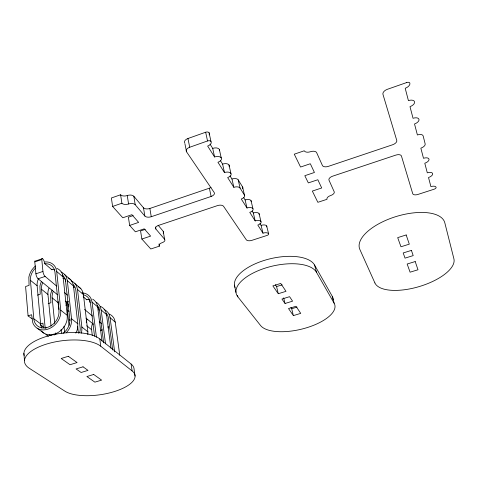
<?xml version="1.0" encoding="UTF-8"?>
<svg xmlns="http://www.w3.org/2000/svg" width="478" height="478" viewBox="0 0 478 478"><rect width="100%" height="100%" fill="white"/><g stroke="black" fill="none" stroke-linecap="round" stroke-linejoin="round"><path stroke-width="0.72" d="M87.827 334.672L87.862 331.792L83.417 294.603L82.58 291.455A15.039 12.141 -48.8 0 0 78.416 286.734M71.324 280.98A15.218 12.219 -48.7 0 1 76.665 286.304L77.502 289.483L81.869 327.018L81.816 330.656A15.625 12.733 -51.3 0 1 81.242 333.208M68.444 278.029A15.344 12.273 -48.6 0 1 72.644 282.803L73.481 285.999L77.789 323.767L77.723 327.43A15.756 12.792 -51.1 0 1 75.853 333.13M61.094 272.054A15.535 12.356 -48.4 0 1 66.49 277.443L67.32 280.664L71.539 318.79L71.461 322.489A15.953 12.882 -50.9 0 1 66.251 332.76M56.882 268.379A15.666 12.41 -48.3 0 1 62.295 273.792L63.126 277.037L67.284 315.402L67.195 319.125A16.091 12.942 -50.8 0 1 56.326 333.453A16.091 12.942 -50.8 0 1 41.407 330.925M44.998 261.944A15.864 12.488 -48.1 0 1 55.878 268.206L56.703 271.474L60.76 310.21L60.664 313.968A16.3 13.037 -50.6 0 1 47.764 329.193A16.3 13.037 -50.6 0 1 32.827 322.925L31.626 314.721L28.077 315.874L25.585 286.519L29.074 285.366L28.835 277.228A15.864 12.488 -48.1 0 1 35.593 265.935M184.789 143.077A5.413 3.179 -11.6 0 1 187.95 138.512L205.66 132.233A2.725 1.613 -12.5 0 1 209.083 132.759L210.977 141.476A5.479 3.191 -12.3 0 1 207.649 146.065L214.574 156.969A5.324 3.011 -12.5 0 1 221.23 157.895L219.336 149.345M133.195 215.56L128.391 217.197L129.657 225.431L138.638 222.395L131.898 214.682L122.792 217.783L112.605 206.43L111.374 197.976L120.611 194.779A5.097 2.802 -8.5 0 0 127.256 195.538A5.049 2.748 -8.6 0 1 133.858 196.297L135.202 204.704L144.846 216.044A4.971 2.623 -9.4 0 0 151.257 216.719L211.115 196.458A5.043 2.701 -11.9 0 0 214.198 192.52L186.528 151.783A5.443 3.155 -11.6 0 1 189.718 147.242L207.536 140.962A2.743 1.595 -12.4 0 1 210.977 141.476M112.605 206.43L121.89 203.234A5.127 2.778 -8.5 0 0 128.57 203.969A5.079 2.725 -8.7 0 1 135.202 204.704M133.858 196.297L143.478 207.763A4.947 2.647 -9.4 0 0 149.859 208.462L209.382 188.189A5.013 2.725 -11.9 0 0 211.037 187.4M36.28 260.761L42.548 258.646A3.914 1.458 71.1 0 1 44.717 263.605L51.947 269.831A3.836 1.404 71.5 0 1 51.917 269.407M57.366 294.609L38.091 278.776A3.926 1.5 71.4 0 1 35.898 273.798L34.804 261.89L41.789 259.536A1.954 0.729 71.1 0 1 42.548 258.646M145.258 229.38L140.568 230.952L141.864 239.036L150.803 248.99L159.395 246.152A4.69 2.336 -9.9 0 1 161.994 242.746A4.726 2.372 -9.8 0 0 164.617 239.305L163.219 231.292L158.158 225.258M35.898 273.798L42.936 271.444L41.789 259.536M141.864 239.036L150.618 236.114L144.248 228.825L135.376 231.806L129.657 225.431M38.091 278.776L45.123 276.433L56.559 286.005M37.475 295.129L40.212 294.227L39.931 286.22A15.535 12.356 -48.4 0 1 41.538 281.351M48.212 303.614L50.907 302.735L50.578 294.848A15.218 12.219 -48.7 0 1 52.132 290.056M65.301 301.128L66.436 302.06L68.45 301.409M40.122 324.024L42.912 323.128L43.349 327.806M102.202 329.856L100.804 330.298A3.471 1.165 73 0 0 101.802 330.023M275.322 284.745L276.571 286.573L282.163 284.834M278.274 293.725L285.999 291.329L280.729 283.43L272.866 285.886L278.274 293.725L276.571 286.573M285.013 303.494L292.578 301.17L289.578 296.683L281.942 299.043L285.013 303.494L283.663 297.872M290.887 307.545L291.7 308.734L297.023 307.109M293.373 315.605L300.728 313.371L295.99 306.284L288.521 308.567L293.373 315.605L291.7 308.734M37.117 328.213L43.94 333.172M35.581 268.015A13.862 10.916 -48.1 0 0 30.425 280.335L33.813 318.784L40.636 323.833A14.065 11.311 -50.8 0 0 41.867 328.028M42.56 282.892A13.575 10.797 -48.4 0 0 41.514 289.286L45.087 327.131L46.276 328.01M28.077 315.874L32.086 318.826M40.624 325.13L43.617 327.334M100.733 346.209L132.101 370.91A37.38 14.226 -8.1 0 1 113.65 391.787A37.38 14.226 -8.1 0 1 64.948 391.195L29.403 368.365A40.212 16.258 -7.1 0 1 46.48 344.094A40.212 16.258 -7.1 0 1 100.733 346.209L99.818 338.962A40.038 16.449 -7.1 0 0 53.034 334.737A40.038 16.449 -7.1 0 0 24.133 355.483M60.76 310.21L67.284 315.402M71.539 318.79L77.789 323.767M81.869 327.018L87.862 331.792M99.818 338.962L131.121 364.045A37.23 14.406 -8.1 0 1 134.085 369.243L135.065 376.037M30.425 280.335L37.135 285.748L40.636 323.833M41.514 289.286L47.949 294.478L51.05 326.092M53.148 291.58A13.3 10.677 -48.7 0 0 52.156 297.872L58.334 302.861L58.567 305.072M68.055 304.611A12.906 10.504 -49.1 0 0 67.368 310.144L68.957 311.429M86.751 325.787L91.609 329.706L92.32 335.544M85.986 318.127L93.395 324.209M64.566 292.709L67.422 295.099M84.576 309.463L92.463 316.06M99.221 321.718L101.473 323.6M83.184 296.724L86.847 299.879A3.579 1.219 72.4 0 1 86.811 299.473M56.703 271.474L63.126 277.037M67.32 280.664L73.481 285.999M77.502 289.483L83.417 294.603M82.156 292.889A14.77 12.022 -49.1 0 1 91.214 298.977L92.057 302.084L97.632 306.906L101.975 341.071M96.221 302.275A14.489 11.89 -49.3 0 1 100.308 306.888L101.151 309.953L106.51 314.596L110.95 348.217M104.085 309.541A14.215 11.759 -49.6 0 1 109.235 314.661L110.077 317.679L115.24 322.148L119.757 355.226M64.751 274.671L70.917 280.054M74.944 283.568L80.86 288.736M155.517 226.972L155.864 229.004L164.617 239.305M237.536 295.374L237.841 296.82L260.6 325.554A38.837 15.882 -13.2 0 0 306.47 327.806A38.837 15.882 -13.2 0 0 334.134 303.225L332.276 296.342L314.554 265.009A41.502 18.558 -13.1 0 0 266.688 259.685A41.502 18.558 -13.1 0 0 235.027 287.433M229.022 165.012L230.922 173.418A5.18 2.844 -12.7 0 0 224.481 172.564L217.944 162.263A5.324 3.011 -12.5 0 0 221.23 157.895M259.07 213.612L260.952 221.523A4.726 2.36 -13.2 0 0 255.18 220.896L249.761 212.363A4.846 2.486 -13.1 0 0 252.922 208.665A4.846 2.486 -13.1 0 0 246.983 207.99L241.276 199.003A4.971 2.623 -13 0 0 244.479 195.138L240.081 188.093A5.043 2.695 -12.9 0 0 233.85 187.31L227.665 177.571A5.18 2.844 -12.7 0 0 230.916 173.406M259.93 223.471L261.119 225.365A4.589 2.265 -13.3 0 1 266.7 225.963L268.576 233.736A4.607 2.247 -13.3 0 0 262.972 233.162L257.821 225.054A4.726 2.36 -13.2 0 0 260.946 221.511M210.015 144.099L212.71 148.383L214.574 156.969M220.304 160.459L222.611 164.127L224.481 172.564M230.043 175.952L231.979 179.023L233.85 187.31M243.595 197.498L245.118 199.918L246.983 207.99M252.163 211.115L253.322 212.961L255.18 220.896M231.979 179.023A5.013 2.719 -12.9 0 1 238.187 179.836L242.585 186.946L244.479 195.138M314.554 265.009L316.478 272.269L334.134 303.225M115.24 322.148L114.391 319.155A14.053 11.681 -49.8 0 0 110.884 314.948M106.51 314.596L105.668 311.554A14.322 11.813 -49.5 0 0 100.494 306.416M97.632 306.906L96.789 303.823A14.597 11.938 -49.2 0 0 92.684 299.186M261.119 225.365L262.972 233.162M251.04 200.629L252.928 208.671M238.187 179.836L240.081 188.093M205.66 132.233L207.536 140.962M234.429 285.091L235.977 292.375M209.382 188.189L211.115 196.458M187.95 138.512L189.718 147.242M184.932 143.806L186.528 151.783M159.019 243.983L159.395 246.152M149.859 208.462L151.257 216.719M143.478 207.763L144.846 216.044M127.256 195.538L128.57 203.969M120.611 194.779L121.89 203.234M131.121 364.045L132.101 370.91M110.077 317.679L114.648 351.826M112.7 349.992L108.488 318.294A12.422 10.277 -49.6 0 0 106.265 313.275M101.151 309.953L105.53 343.879M103.666 342.834L99.538 310.58A12.661 10.391 -49.3 0 0 97.303 305.49M92.057 302.084L96.431 337.295M94.548 336.267L90.414 302.723A12.906 10.504 -49.1 0 0 83.459 294.818M77.675 326.599L78.428 333.208M69.997 320.678L65.6 281.345A13.575 10.797 -48.4 0 0 62.325 275.029M67.368 310.144L69.029 325.44M63.992 326.187L64.691 332.772M58.722 306.547L59.027 309.505M61.094 329.438L61.477 333.13M52.156 297.872L54.719 323.439M55.675 332.939L55.824 334.403M53.99 333.817L54.122 335.132M23.9 353.332L24.492 360.651M242.585 186.946A4.947 2.647 -13 0 1 242.507 188.691M155.864 229.004A4.84 2.486 -9.8 0 1 158.529 225.395L217.436 205.618A4.911 2.563 -12.1 0 1 223.567 206.317L246.295 239.783A4.601 2.241 -12.8 0 0 251.912 240.338L267.029 235.427A2.306 1.123 -13.4 0 0 268.576 233.736M163.219 231.292A4.702 2.396 -9.7 0 1 163.159 233.15M209.083 132.759A5.449 3.221 -12.3 0 1 209.107 134.856M266.7 225.963A2.294 1.135 -13.4 0 1 266.509 226.877M222.611 164.127A5.15 2.868 -12.8 0 1 227.582 163.96A5.15 2.868 -12.8 0 1 229.159 166.499M212.71 148.383A5.294 3.035 -12.6 0 1 219.593 150.504M253.322 212.961A4.702 2.384 -13.3 0 1 259.231 214.532M245.118 199.918A4.822 2.51 -13.1 0 1 251.219 201.591M332.276 296.342A38.676 16.067 -13.3 0 1 333.166 299.742M237.841 296.82A41.688 18.355 -13.1 0 1 265.87 267.895A41.688 18.355 -13.1 0 1 316.478 272.269M108.124 326.408A3.477 1.147 73 0 1 108.082 328.051M106.504 314.757A1.721 0.562 72.8 0 1 106.702 315.605M97.859 306.96A3.513 1.171 72.6 0 1 98.94 310.288M89.022 299.509A3.579 1.219 72.4 0 1 89.93 302.532M64.877 278.608A3.758 1.344 71.8 0 1 65.253 279.487M65.414 279.947A3.758 1.344 71.8 0 1 65.761 281.339M54.307 269.245A3.836 1.404 71.5 0 1 54.725 270.088M45.123 276.433A3.932 1.476 71.4 0 1 42.936 271.444M34.804 261.89A1.954 0.741 71.1 0 1 35.581 261M66.436 302.06A3.734 1.356 72.4 0 1 68.468 306.727M86.249 322.387A12.422 10.277 -49.6 0 1 87.038 319.394M109.277 314.07A14.053 11.681 -49.8 0 1 110.37 314.626M91.609 329.706A12.285 10.205 -49.8 0 1 92.409 323.803M98.068 307.456A12.518 10.325 -49.5 0 1 99.382 307.862M66.084 305.765A14.77 12.022 -49.1 0 1 67.278 302.514M86.213 299.461A12.757 10.438 -49.2 0 1 90.426 300.094M33.813 318.784A14.25 11.394 -50.6 0 0 47.591 327.358A14.25 11.394 -50.6 0 0 58.943 310.676L54.952 272.173A13.862 10.916 -48.1 0 0 44.705 263.736M37.135 285.748A13.689 10.845 -48.3 0 1 38.204 279.313M51.212 269.341A13.689 10.845 -48.3 0 1 54.247 269.538M69.752 319.244A13.946 11.263 -50.9 0 1 63.018 333.381M51.128 335.544A13.946 11.263 -50.9 0 1 49.527 334.743M45.279 328.398A13.946 11.263 -50.9 0 1 45.087 327.131M48.392 336.41A15.953 12.882 -50.9 0 1 45.87 334.17M47.949 294.478A13.414 10.725 -48.6 0 1 48.965 288.144M62.929 278.357A13.414 10.725 -48.6 0 1 64.697 278.578M73.558 284.882A13.3 10.677 -48.7 0 1 75.817 290.146L80.113 327.46A13.659 11.125 -51.3 0 1 79.629 332.748M58.334 302.861A13.145 10.612 -48.8 0 1 58.274 301.642M73.289 287.057A13.145 10.612 -48.8 0 1 74.729 287.266M406.706 82.545L387.467 89.267A5.772 3.25 -20.6 0 0 382.944 94.309L396.77 140.436A5.312 2.778 -19.2 0 1 392.552 144.78L328.386 166.356A5.162 2.737 -16.6 0 1 322.411 165.49L316.651 152.655A5.258 2.856 -16.3 0 0 310.467 151.723A5.306 2.91 -16.4 0 1 304.247 150.779L294.269 154.191L300.566 167.049L310.33 163.745L314.428 172.474L304.809 175.707L308.34 182.907L317.834 179.74L321.7 187.974L312.343 191.075L317.846 202.314L327.018 199.302A4.858 2.432 -16 0 1 330.591 195.556A4.899 2.474 -16 0 0 334.2 191.768L328.984 180.14A5.025 2.593 -16.5 0 1 332.688 176.161L395.754 155.123A5.168 2.635 -18.8 0 1 401.442 156.019L412.741 193.709A4.84 2.294 -18.4 0 0 417.981 194.421L434.084 189.222A2.432 1.147 -18.9 0 0 436.115 187.358A4.864 2.294 -18.8 0 0 430.905 186.623L428.521 177.505A4.989 2.414 -19.1 0 0 432.65 173.616A4.989 2.414 -19.1 0 0 427.296 172.827L424.787 163.225A5.121 2.539 -19.5 0 0 429.005 159.15A5.121 2.539 -19.5 0 0 423.496 158.29L420.849 148.156A5.264 2.683 -19.8 0 0 425.163 143.902L423.161 135.949A5.342 2.754 -20 0 0 417.396 134.963L414.522 123.957A5.497 2.916 -20.4 0 0 418.985 119.357A5.497 2.916 -20.4 0 0 413.04 118.293L409.993 106.636A5.658 3.089 -20.9 0 0 414.557 101.796A5.658 3.089 -20.9 0 0 408.421 100.637L405.195 88.275A5.838 3.274 -21.4 0 0 409.873 83.184A2.922 1.637 -21.5 0 0 406.706 82.545M406.18 234.961L397.69 237.632L400.97 246.762L409.305 244.162L406.18 234.961M68.318 356.277L61.184 358.494L70.051 364.72L77.078 362.551L68.318 356.277M411.421 250.4L403.187 252.952L405.045 258.126L413.189 255.611L411.421 250.4M415.203 261.55L407.16 264.023L410.094 272.185L417.993 269.771L415.203 261.55M83.029 366.817L76.08 368.944L81.129 372.493L88.012 370.39L83.029 366.817M93.706 374.465L86.888 376.539L94.889 382.149L101.605 380.124L93.706 374.465M374.901 282.934L359.886 249.516A44.556 19.819 -17 0 1 395.575 216.701A44.556 19.819 -17 0 1 444.815 222.814L453.897 258.801A41.335 17.041 -16.5 0 1 419.804 286.394A41.335 17.041 -16.5 0 1 374.901 282.934"/></g></svg>
